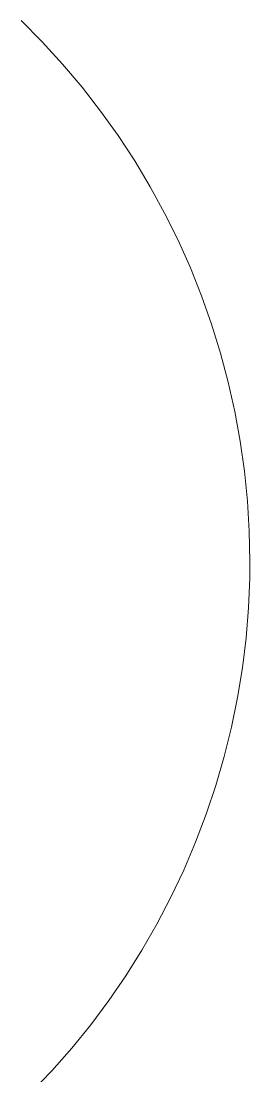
# Model space of a CAD drawing. Header units: millimetres. Extents: x 155927 to 317870, y -36033 to 97293.
# Drawn here: x 175474 to 175595, y 12033 to 12593 of the extents above; entities that cross this region are included whole.
import ezdxf

# ---------------------------------------------------------------- set-up
doc = ezdxf.new("R2010")
doc.units = ezdxf.units.MM
doc.header["$MEASUREMENT"] = 0
doc.layers.add('I-FURN', color=8, linetype='CONTINUOUS', lineweight=9)

msp = doc.modelspace()

# ---------------------------------------------------------------- linework, layer by layer
at = {"layer": 'I-FURN'}
for p, q in [((175485.29, 12581.56), (175474.04, 12592.94)), ((175496.08, 12569.75), (175485.29, 12581.56)), ((175506.39, 12557.51), (175496.08, 12569.75)), ((175516.2, 12544.87), (175506.39, 12557.51)), ((175525.49, 12531.85), (175516.2, 12544.87)), ((175534.26, 12518.47), (175525.49, 12531.85)), ((175542.49, 12504.75), (175534.26, 12518.47)), ((175550.16, 12490.71), (175542.49, 12504.75)), ((175557.26, 12476.37), (175550.16, 12490.71)), ((175563.78, 12461.76), (175557.26, 12476.37)), ((175569.72, 12446.91), (175563.78, 12461.76)), ((175575.05, 12431.82), (175569.72, 12446.91)), ((175579.78, 12416.54), (175575.05, 12431.82)), ((175583.89, 12401.08), (175579.78, 12416.54)), ((175587.39, 12385.46), (175583.89, 12401.08)), ((175590.25, 12369.72), (175587.39, 12385.46)), ((175592.48, 12353.88), (175590.25, 12369.72)), ((175594.08, 12337.96), (175592.48, 12353.88)), ((175595.04, 12321.99), (175594.08, 12337.96)), ((175595.36, 12306), (175595.04, 12321.99)), ((175595.27, 12297.36), (175595.36, 12306)), ((175594.6, 12281.37), (175595.27, 12297.36)), ((175593.3, 12265.43), (175594.6, 12281.37)), ((175591.36, 12249.55), (175593.3, 12265.43)), ((175588.78, 12233.76), (175591.36, 12249.55)), ((175585.58, 12218.08), (175588.78, 12233.76)), ((175581.75, 12202.55), (175585.58, 12218.08)), ((175577.31, 12187.18), (175581.75, 12202.55)), ((175572.25, 12172), (175577.31, 12187.18)), ((175566.59, 12157.04), (175572.25, 12172)), ((175560.34, 12142.31), (175566.59, 12157.04)), ((175553.5, 12127.85), (175560.34, 12142.31)), ((175546.09, 12113.67), (175553.5, 12127.85)), ((175538.12, 12099.8), (175546.09, 12113.67)), ((175529.6, 12086.25), (175538.12, 12099.8)), ((175520.54, 12073.06), (175529.6, 12086.25)), ((175510.97, 12060.25), (175520.54, 12073.06)), ((175500.89, 12047.82), (175510.97, 12060.25)), ((175490.32, 12035.81), (175500.89, 12047.82)), ((175479.28, 12024.23), (175490.32, 12035.81))]:
    msp.add_line(p, q, dxfattribs=at)

doc.saveas('drawing.dxf')
